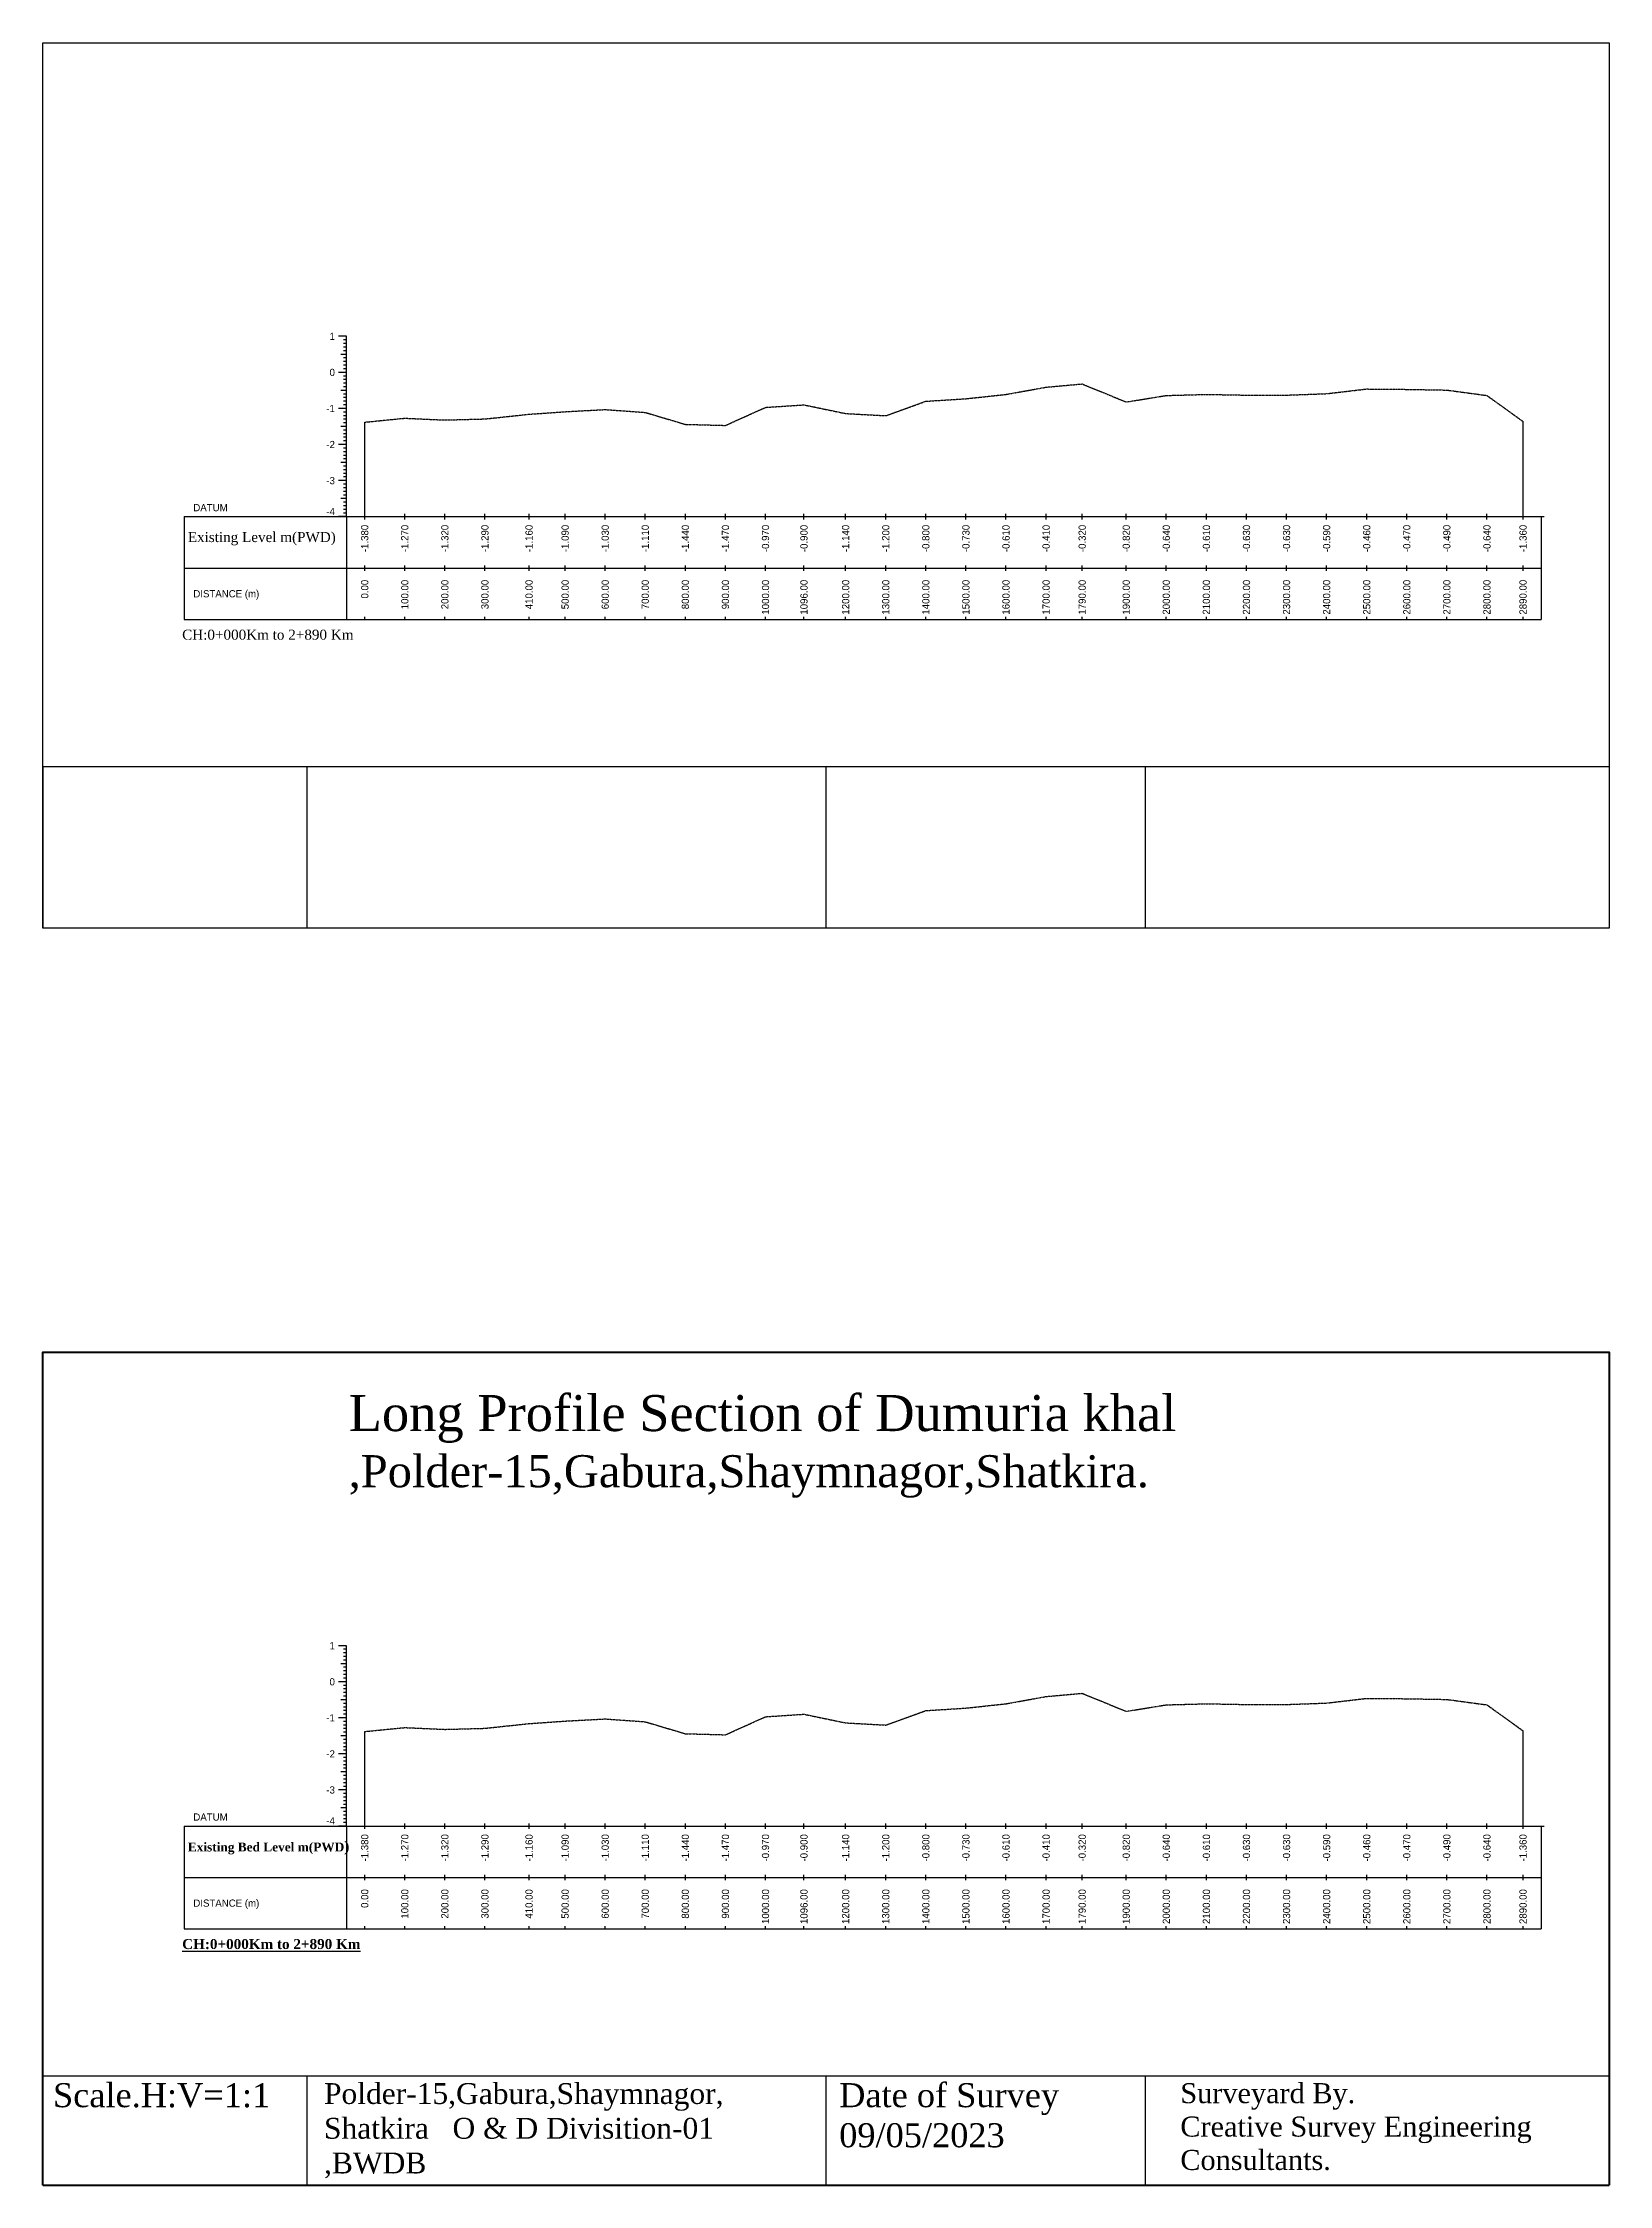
# Model space of a CAD drawing. Header units: inches. Extents: x -3386 to 522, y -628 to 4718.
import ezdxf
from ezdxf.enums import TextEntityAlignment as Align

# ---------------------------------------------------------------- set-up
doc = ezdxf.new("R2010")
doc.units = ezdxf.units.IN
doc.header["$MEASUREMENT"] = 0
doc.linetypes.add('HIDDEN', pattern=[0.375, 0.25, -0.125])
doc.layers.add('CS_Drawing', color=7, linetype='Continuous')
doc.layers.add('GL', color=3, linetype='HIDDEN')
doc.styles.add('romans', font='romans.shx')

msp = doc.modelspace()

# ---------------------------------------------------------------- linework, layer by layer
msp.add_lwpolyline([(-3386.1, 4717.7), (521.8, 4717.7), (521.8, 2508.7), (-3386.1, 2508.7)], close=True)
for points in [[(-3386.1, 2911.8), (521.8, 2911.8)], [(-3386.1, 2911.8), (-3386.1, 2508.7)], [(-2727.2, 2911.8), (-2727.2, 2508.7)], [(-1432.2, 2911.8), (-1432.2, 2508.7)], [(-635.9, 2911.8), (-635.9, 2508.7)], [(-3386.1, -355.6), (521.8, -355.6)], [(-3386.1, -355.6), (-3386.1, -628.3)], [(-2727.2, -355.6), (-2727.2, -628.3)], [(-1432.2, -355.6), (-1432.2, -628.3)], [(-635.9, -355.6), (-635.9, -628.3)]]:
    msp.add_lwpolyline(points)
at = {"color": 4, "lineweight": 50}
for points in [[(-3386.1, -628.3), (-3386.1, 1450.3), (521.8, 1450.3), (521.8, -628.3)], [(-3386.1, -628.3), (521.8, -628.3)]]:
    msp.add_lwpolyline(points, dxfattribs=at)
at = {"layer": 'CS_Drawing'}
for p, q in [((-2628.1, 3985.3), (-2648.4, 3985.3)), ((-2628.1, 3985.3), (-2642.3, 3985.3)), ((-2628.1, 3985.3), (-2636.2, 3985.3)), ((-2628.1, 3976.3), (-2636.2, 3976.3)), ((-2628.1, 3967.3), (-2636.2, 3967.3)), ((-2628.1, 3958.3), (-2636.2, 3958.3)), ((-2628.1, 3535.3), (-2628.1, 3985.3)), ((-2628.1, 3940.3), (-2642.3, 3940.3)), ((-2628.1, 3949.3), (-2636.2, 3949.3)), ((-2628.1, 3940.3), (-2636.2, 3940.3)), ((-2628.1, 3931.3), (-2636.2, 3931.3)), ((-2628.1, 3922.3), (-2636.2, 3922.3)), ((-2628.1, 3913.3), (-2636.2, 3913.3)), ((-2628.1, 3904.3), (-2636.2, 3904.3)), ((-2628.1, 3895.3), (-2648.4, 3895.3)), ((-2628.1, 3895.3), (-2642.3, 3895.3)), ((-2628.1, 3850.3), (-2642.3, 3850.3)), ((-2628.1, 3895.3), (-2636.2, 3895.3)), ((-2628.1, 3886.3), (-2636.2, 3886.3)), ((-2628.1, 3877.3), (-2636.2, 3877.3)), ((-2628.1, 3868.3), (-2636.2, 3868.3)), ((-2628.1, 3859.3), (-2636.2, 3859.3)), ((-2628.1, 3850.3), (-2636.2, 3850.3)), ((-2628.1, 3805.3), (-2648.4, 3805.3)), ((-2628.1, 3805.3), (-2642.3, 3805.3)), ((-2628.1, 3841.3), (-2636.2, 3841.3)), ((-2628.1, 3832.3), (-2636.2, 3832.3)), ((-2628.1, 3823.3), (-2636.2, 3823.3)), ((-2628.1, 3814.3), (-2636.2, 3814.3)), ((-2628.1, 3805.3), (-2636.2, 3805.3)), ((-2628.1, 3796.3), (-2636.2, 3796.3)), ((-2628.1, 3760.3), (-2642.3, 3760.3)), ((-2628.1, 3787.3), (-2636.2, 3787.3)), ((-2628.1, 3778.3), (-2636.2, 3778.3)), ((-2628.1, 3769.3), (-2636.2, 3769.3)), ((-2628.1, 3760.3), (-2636.2, 3760.3)), ((-2628.1, 3751.3), (-2636.2, 3751.3)), ((-2628.1, 3742.3), (-2636.2, 3742.3)), ((-2583.1, 3535.3), (-2583.1, 3771.1)), ((306.9, 3535.3), (306.9, 3772.9)), ((-2628.1, 3715.3), (-2648.4, 3715.3)), ((-2628.1, 3715.3), (-2642.3, 3715.3)), ((-2628.1, 3733.3), (-2636.2, 3733.3)), ((-2628.1, 3724.3), (-2636.2, 3724.3)), ((-2628.1, 3715.3), (-2636.2, 3715.3)), ((-2628.1, 3706.3), (-2636.2, 3706.3)), ((-2628.1, 3697.3), (-2636.2, 3697.3)), ((-2628.1, 3670.3), (-2642.3, 3670.3)), ((-2628.1, 3688.3), (-2636.2, 3688.3)), ((-2628.1, 3679.3), (-2636.2, 3679.3)), ((-2628.1, 3670.3), (-2636.2, 3670.3)), ((-2628.1, 3661.3), (-2636.2, 3661.3)), ((-2628.1, 3652.3), (-2636.2, 3652.3)), ((-2628.1, 3643.3), (-2636.2, 3643.3)), ((-2628.1, 3625.3), (-2648.4, 3625.3)), ((-2628.1, 3625.3), (-2642.3, 3625.3)), ((-2628.1, 3634.3), (-2636.2, 3634.3)), ((-2628.1, 3625.3), (-2636.2, 3625.3)), ((-2628.1, 3616.3), (-2636.2, 3616.3)), ((-2628.1, 3607.3), (-2636.2, 3607.3)), ((-2628.1, 3598.3), (-2636.2, 3598.3)), ((-2628.1, 3589.3), (-2636.2, 3589.3)), ((-3033.1, 3535.3), (-2628.1, 3535.3)), ((-3033.1, 3535.3), (-3033.1, 3278.8)), ((-2628.1, 3535.3), (-2648.4, 3535.3)), ((-2628.1, 3580.3), (-2642.3, 3580.3)), ((-2628.1, 3535.3), (-2642.3, 3535.3)), ((-2628.1, 3580.3), (-2636.2, 3580.3)), ((-2628.1, 3571.3), (-2636.2, 3571.3)), ((-2628.1, 3562.3), (-2636.2, 3562.3)), ((-2628.1, 3553.3), (-2636.2, 3553.3)), ((-2628.1, 3544.3), (-2636.2, 3544.3)), ((-2628.1, 3535.3), (-2636.2, 3535.3)), ((-2628.1, 3535.3), (351.9, 3535.3)), ((-2628.1, 3535.3), (-2628.1, 3278.8)), ((-2583.1, 3528.5), (-2583.1, 3542)), ((-2483.1, 3528.5), (-2483.1, 3542)), ((-2383.1, 3528.5), (-2383.1, 3542)), ((-2283.1, 3528.5), (-2283.1, 3542)), ((-2173.1, 3528.5), (-2173.1, 3542)), ((-2083.1, 3528.5), (-2083.1, 3542)), ((-1983.1, 3528.5), (-1983.1, 3542)), ((-1883.1, 3528.5), (-1883.1, 3542)), ((-1783.1, 3528.5), (-1783.1, 3542)), ((-1683.1, 3528.5), (-1683.1, 3542)), ((-1583.1, 3528.5), (-1583.1, 3542)), ((-1487.1, 3528.5), (-1487.1, 3542)), ((-1383.1, 3528.5), (-1383.1, 3542)), ((-1283.1, 3528.5), (-1283.1, 3542)), ((-1183.1, 3528.5), (-1183.1, 3542)), ((-1083.1, 3528.5), (-1083.1, 3542)), ((-983.1, 3528.5), (-983.1, 3542)), ((-883.1, 3528.5), (-883.1, 3542)), ((-793.1, 3528.5), (-793.1, 3542)), ((-683.1, 3528.5), (-683.1, 3542)), ((-583.1, 3528.5), (-583.1, 3542)), ((-483.1, 3528.5), (-483.1, 3542)), ((-383.1, 3528.5), (-383.1, 3542)), ((-283.1, 3528.5), (-283.1, 3542)), ((-183.1, 3528.5), (-183.1, 3542)), ((-83.1, 3528.5), (-83.1, 3542)), ((16.9, 3528.5), (16.9, 3542)), ((116.9, 3528.5), (116.9, 3542)), ((216.9, 3528.5), (216.9, 3542)), ((306.9, 3528.5), (306.9, 3542)), ((351.9, 3535.3), (360, 3535.3)), ((351.9, 3535.3), (351.9, 3278.8)), ((-3033.1, 3407), (-2628.1, 3407)), ((-2628.1, 3407), (351.9, 3407)), ((-2628.1, 3407), (351.9, 3407)), ((-2583.1, 3400.3), (-2583.1, 3413.8)), ((-2483.1, 3400.3), (-2483.1, 3413.8)), ((-2383.1, 3400.3), (-2383.1, 3413.8)), ((-2283.1, 3400.3), (-2283.1, 3413.8)), ((-2173.1, 3400.3), (-2173.1, 3413.8)), ((-2083.1, 3400.3), (-2083.1, 3413.8)), ((-1983.1, 3400.3), (-1983.1, 3413.8)), ((-1883.1, 3400.3), (-1883.1, 3413.8)), ((-1783.1, 3400.3), (-1783.1, 3413.8)), ((-1683.1, 3400.3), (-1683.1, 3413.8)), ((-1583.1, 3400.3), (-1583.1, 3413.8)), ((-1487.1, 3400.3), (-1487.1, 3413.8)), ((-1383.1, 3400.3), (-1383.1, 3413.8)), ((-1283.1, 3400.3), (-1283.1, 3413.8)), ((-1183.1, 3400.3), (-1183.1, 3413.8)), ((-1083.1, 3400.3), (-1083.1, 3413.8)), ((-983.1, 3400.3), (-983.1, 3413.8)), ((-883.1, 3400.3), (-883.1, 3413.8)), ((-793.1, 3400.3), (-793.1, 3413.8)), ((-683.1, 3400.3), (-683.1, 3413.8)), ((-583.1, 3400.3), (-583.1, 3413.8)), ((-483.1, 3400.3), (-483.1, 3413.8)), ((-383.1, 3400.3), (-383.1, 3413.8)), ((-283.1, 3400.3), (-283.1, 3413.8)), ((-183.1, 3400.3), (-183.1, 3413.8)), ((-83.1, 3400.3), (-83.1, 3413.8)), ((16.9, 3400.3), (16.9, 3413.8)), ((116.9, 3400.3), (116.9, 3413.8)), ((216.9, 3400.3), (216.9, 3413.8)), ((306.9, 3400.3), (306.9, 3413.8)), ((-3033.1, 3278.8), (-2628.1, 3278.8)), ((-2628.1, 3278.8), (351.9, 3278.8)), ((-2583.1, 3278.8), (-2583.1, 3285.5)), ((-2483.1, 3278.8), (-2483.1, 3285.5)), ((-2383.1, 3278.8), (-2383.1, 3285.5)), ((-2283.1, 3278.8), (-2283.1, 3285.5)), ((-2173.1, 3278.8), (-2173.1, 3285.5)), ((-2083.1, 3278.8), (-2083.1, 3285.5)), ((-1983.1, 3278.8), (-1983.1, 3285.5)), ((-1883.1, 3278.8), (-1883.1, 3285.5)), ((-1783.1, 3278.8), (-1783.1, 3285.5)), ((-1683.1, 3278.8), (-1683.1, 3285.5)), ((-1583.1, 3278.8), (-1583.1, 3285.5)), ((-1487.1, 3278.8), (-1487.1, 3285.5)), ((-1383.1, 3278.8), (-1383.1, 3285.5)), ((-1283.1, 3278.8), (-1283.1, 3285.5)), ((-1183.1, 3278.8), (-1183.1, 3285.5)), ((-1083.1, 3278.8), (-1083.1, 3285.5)), ((-983.1, 3278.8), (-983.1, 3285.5)), ((-883.1, 3278.8), (-883.1, 3285.5)), ((-793.1, 3278.8), (-793.1, 3285.5)), ((-683.1, 3278.8), (-683.1, 3285.5)), ((-583.1, 3278.8), (-583.1, 3285.5)), ((-483.1, 3278.8), (-483.1, 3285.5)), ((-383.1, 3278.8), (-383.1, 3285.5)), ((-283.1, 3278.8), (-283.1, 3285.5)), ((-183.1, 3278.8), (-183.1, 3285.5)), ((-83.1, 3278.8), (-83.1, 3285.5)), ((16.9, 3278.8), (16.9, 3285.5)), ((116.9, 3278.8), (116.9, 3285.5)), ((216.9, 3278.8), (216.9, 3285.5)), ((306.9, 3278.8), (306.9, 3285.5)), ((-2628.1, 717.9), (-2648.4, 717.9)), ((-2628.1, 717.9), (-2642.3, 717.9)), ((-2628.1, 717.9), (-2636.2, 717.9)), ((-2628.1, 708.9), (-2636.2, 708.9)), ((-2628.1, 699.9), (-2636.2, 699.9)), ((-2628.1, 267.9), (-2628.1, 717.9)), ((-2628.1, 672.9), (-2642.3, 672.9)), ((-2628.1, 690.9), (-2636.2, 690.9)), ((-2628.1, 681.9), (-2636.2, 681.9)), ((-2628.1, 672.9), (-2636.2, 672.9)), ((-2628.1, 663.9), (-2636.2, 663.9)), ((-2628.1, 654.9), (-2636.2, 654.9)), ((-2628.1, 645.9), (-2636.2, 645.9)), ((-2628.1, 627.9), (-2648.4, 627.9)), ((-2628.1, 627.9), (-2642.3, 627.9)), ((-2628.1, 636.9), (-2636.2, 636.9)), ((-2628.1, 627.9), (-2636.2, 627.9)), ((-2628.1, 618.9), (-2636.2, 618.9)), ((-2628.1, 609.9), (-2636.2, 609.9)), ((-2628.1, 600.9), (-2636.2, 600.9)), ((-2628.1, 591.9), (-2636.2, 591.9)), ((-2628.1, 537.9), (-2648.4, 537.9)), ((-2628.1, 582.9), (-2642.3, 582.9)), ((-2628.1, 537.9), (-2642.3, 537.9)), ((-2628.1, 582.9), (-2636.2, 582.9)), ((-2628.1, 573.9), (-2636.2, 573.9)), ((-2628.1, 564.9), (-2636.2, 564.9)), ((-2628.1, 555.9), (-2636.2, 555.9)), ((-2628.1, 546.9), (-2636.2, 546.9)), ((-2628.1, 537.9), (-2636.2, 537.9)), ((-2628.1, 492.9), (-2642.3, 492.9)), ((-2628.1, 528.9), (-2636.2, 528.9)), ((-2628.1, 519.9), (-2636.2, 519.9)), ((-2628.1, 510.9), (-2636.2, 510.9)), ((-2628.1, 501.9), (-2636.2, 501.9)), ((-2628.1, 492.9), (-2636.2, 492.9)), ((-2628.1, 483.9), (-2636.2, 483.9)), ((-2583.1, 267.9), (-2583.1, 503.7)), ((306.9, 267.9), (306.9, 505.5)), ((-2628.1, 447.9), (-2648.4, 447.9)), ((-2628.1, 447.9), (-2642.3, 447.9)), ((-2628.1, 474.9), (-2636.2, 474.9)), ((-2628.1, 465.9), (-2636.2, 465.9)), ((-2628.1, 456.9), (-2636.2, 456.9)), ((-2628.1, 447.9), (-2636.2, 447.9)), ((-2628.1, 438.9), (-2636.2, 438.9)), ((-2628.1, 429.9), (-2636.2, 429.9)), ((-2628.1, 402.9), (-2642.3, 402.9)), ((-2628.1, 420.9), (-2636.2, 420.9)), ((-2628.1, 411.9), (-2636.2, 411.9)), ((-2628.1, 402.9), (-2636.2, 402.9)), ((-2628.1, 393.9), (-2636.2, 393.9)), ((-2628.1, 384.9), (-2636.2, 384.9)), ((-2628.1, 375.9), (-2636.2, 375.9)), ((-2628.1, 357.9), (-2648.4, 357.9)), ((-2628.1, 357.9), (-2642.3, 357.9)), ((-2628.1, 366.9), (-2636.2, 366.9)), ((-2628.1, 357.9), (-2636.2, 357.9)), ((-2628.1, 348.9), (-2636.2, 348.9)), ((-2628.1, 339.9), (-2636.2, 339.9)), ((-2628.1, 330.9), (-2636.2, 330.9)), ((-2628.1, 321.9), (-2636.2, 321.9)), ((-3033.1, 267.9), (-2628.1, 267.9)), ((-3033.1, 267.9), (-3033.1, 11.4)), ((-2628.1, 267.9), (-2648.4, 267.9)), ((-2628.1, 312.9), (-2642.3, 312.9)), ((-2628.1, 267.9), (-2642.3, 267.9)), ((-2628.1, 312.9), (-2636.2, 312.9)), ((-2628.1, 303.9), (-2636.2, 303.9)), ((-2628.1, 294.9), (-2636.2, 294.9)), ((-2628.1, 285.9), (-2636.2, 285.9)), ((-2628.1, 276.9), (-2636.2, 276.9)), ((-2628.1, 267.9), (-2636.2, 267.9)), ((-2628.1, 267.9), (351.9, 267.9)), ((-2628.1, 267.9), (-2628.1, 11.4)), ((-2583.1, 261.1), (-2583.1, 274.6)), ((-2483.1, 261.1), (-2483.1, 274.6)), ((-2383.1, 261.1), (-2383.1, 274.6)), ((-2283.1, 261.1), (-2283.1, 274.6)), ((-2173.1, 261.1), (-2173.1, 274.6)), ((-2083.1, 261.1), (-2083.1, 274.6)), ((-1983.1, 261.1), (-1983.1, 274.6)), ((-1883.1, 261.1), (-1883.1, 274.6)), ((-1783.1, 261.1), (-1783.1, 274.6)), ((-1683.1, 261.1), (-1683.1, 274.6)), ((-1583.1, 261.1), (-1583.1, 274.6)), ((-1487.1, 261.1), (-1487.1, 274.6)), ((-1383.1, 261.1), (-1383.1, 274.6)), ((-1283.1, 261.1), (-1283.1, 274.6)), ((-1183.1, 261.1), (-1183.1, 274.6)), ((-1083.1, 261.1), (-1083.1, 274.6)), ((-983.1, 261.1), (-983.1, 274.6)), ((-883.1, 261.1), (-883.1, 274.6)), ((-793.1, 261.1), (-793.1, 274.6)), ((-683.1, 261.1), (-683.1, 274.6)), ((-583.1, 261.1), (-583.1, 274.6)), ((-483.1, 261.1), (-483.1, 274.6)), ((-383.1, 261.1), (-383.1, 274.6)), ((-283.1, 261.1), (-283.1, 274.6)), ((-183.1, 261.1), (-183.1, 274.6)), ((-83.1, 261.1), (-83.1, 274.6)), ((16.9, 261.1), (16.9, 274.6)), ((116.9, 261.1), (116.9, 274.6)), ((216.9, 261.1), (216.9, 274.6)), ((306.9, 261.1), (306.9, 274.6)), ((351.9, 267.9), (360, 267.9)), ((351.9, 267.9), (351.9, 11.4)), ((-3033.1, 139.6), (-2628.1, 139.6)), ((-2628.1, 139.6), (351.9, 139.6)), ((-2628.1, 139.6), (351.9, 139.6)), ((-2583.1, 132.9), (-2583.1, 146.4)), ((-2483.1, 132.9), (-2483.1, 146.4)), ((-2383.1, 132.9), (-2383.1, 146.4)), ((-2283.1, 132.9), (-2283.1, 146.4)), ((-2173.1, 132.9), (-2173.1, 146.4)), ((-2083.1, 132.9), (-2083.1, 146.4)), ((-1983.1, 132.9), (-1983.1, 146.4)), ((-1883.1, 132.9), (-1883.1, 146.4)), ((-1783.1, 132.9), (-1783.1, 146.4)), ((-1683.1, 132.9), (-1683.1, 146.4)), ((-1583.1, 132.9), (-1583.1, 146.4)), ((-1487.1, 132.9), (-1487.1, 146.4)), ((-1383.1, 132.9), (-1383.1, 146.4)), ((-1283.1, 132.9), (-1283.1, 146.4)), ((-1183.1, 132.9), (-1183.1, 146.4)), ((-1083.1, 132.9), (-1083.1, 146.4)), ((-983.1, 132.9), (-983.1, 146.4)), ((-883.1, 132.9), (-883.1, 146.4)), ((-793.1, 132.9), (-793.1, 146.4)), ((-683.1, 132.9), (-683.1, 146.4)), ((-583.1, 132.9), (-583.1, 146.4)), ((-483.1, 132.9), (-483.1, 146.4)), ((-383.1, 132.9), (-383.1, 146.4)), ((-283.1, 132.9), (-283.1, 146.4)), ((-183.1, 132.9), (-183.1, 146.4)), ((-83.1, 132.9), (-83.1, 146.4)), ((16.9, 132.9), (16.9, 146.4)), ((116.9, 132.9), (116.9, 146.4)), ((216.9, 132.9), (216.9, 146.4)), ((306.9, 132.9), (306.9, 146.4)), ((-3033.1, 11.4), (-2628.1, 11.4)), ((-2628.1, 11.4), (351.9, 11.4)), ((-2583.1, 11.4), (-2583.1, 18.1)), ((-2483.1, 11.4), (-2483.1, 18.1)), ((-2383.1, 11.4), (-2383.1, 18.1)), ((-2283.1, 11.4), (-2283.1, 18.1)), ((-2173.1, 11.4), (-2173.1, 18.1)), ((-2083.1, 11.4), (-2083.1, 18.1)), ((-1983.1, 11.4), (-1983.1, 18.1)), ((-1883.1, 11.4), (-1883.1, 18.1)), ((-1783.1, 11.4), (-1783.1, 18.1)), ((-1683.1, 11.4), (-1683.1, 18.1)), ((-1583.1, 11.4), (-1583.1, 18.1)), ((-1487.1, 11.4), (-1487.1, 18.1)), ((-1383.1, 11.4), (-1383.1, 18.1)), ((-1283.1, 11.4), (-1283.1, 18.1)), ((-1183.1, 11.4), (-1183.1, 18.1)), ((-1083.1, 11.4), (-1083.1, 18.1)), ((-983.1, 11.4), (-983.1, 18.1)), ((-883.1, 11.4), (-883.1, 18.1)), ((-793.1, 11.4), (-793.1, 18.1)), ((-683.1, 11.4), (-683.1, 18.1)), ((-583.1, 11.4), (-583.1, 18.1)), ((-483.1, 11.4), (-483.1, 18.1)), ((-383.1, 11.4), (-383.1, 18.1)), ((-283.1, 11.4), (-283.1, 18.1)), ((-183.1, 11.4), (-183.1, 18.1)), ((-83.1, 11.4), (-83.1, 18.1)), ((16.9, 11.4), (16.9, 18.1)), ((116.9, 11.4), (116.9, 18.1)), ((216.9, 11.4), (216.9, 18.1)), ((306.9, 11.4), (306.9, 18.1))]:
    msp.add_line(p, q, dxfattribs=at)
at = {"layer": 'GL', "color": 5}
msp.add_lwpolyline([(-2583.1, 3771.1), (-2483.1, 3781), (-2383.1, 3776.5), (-2283.1, 3779.2), (-2173.1, 3790.9), (-2083.1, 3797.2), (-1983.1, 3802.6), (-1883.1, 3795.4), (-1783.1, 3765.7), (-1683.1, 3763), (-1583.1, 3808), (-1487.1, 3814.3), (-1383.1, 3792.7), (-1283.1, 3787.3), (-1183.1, 3823.3), (-1083.1, 3829.6), (-983.1, 3840.4), (-883.1, 3858.4), (-793.1, 3866.5), (-683.1, 3821.5), (-583.1, 3837.7), (-483.1, 3840.4), (-383.1, 3838.6), (-283.1, 3838.6), (-183.1, 3842.2), (-83.1, 3853.9), (16.9, 3853), (116.9, 3851.2), (216.9, 3837.7), (306.9, 3772.9), (306.9, 3772.9)], dxfattribs=at)
at = {"layer": 'GL', "color": 5, "lineweight": 25}
msp.add_lwpolyline([(-2583.1, 503.7), (-2483.1, 513.6), (-2383.1, 509.1), (-2283.1, 511.8), (-2173.1, 523.5), (-2083.1, 529.8), (-1983.1, 535.2), (-1883.1, 528), (-1783.1, 498.3), (-1683.1, 495.6), (-1583.1, 540.6), (-1487.1, 546.9), (-1383.1, 525.3), (-1283.1, 519.9), (-1183.1, 555.9), (-1083.1, 562.2), (-983.1, 573), (-883.1, 591), (-793.1, 599.1), (-683.1, 554.1), (-583.1, 570.3), (-483.1, 573), (-383.1, 571.2), (-283.1, 571.2), (-183.1, 574.8), (-83.1, 586.5), (16.9, 585.6), (116.9, 583.8), (216.9, 570.3), (306.9, 505.5), (306.9, 505.5)], dxfattribs=at)

# ---------------------------------------------------------------- texts
at = {"attachment_point": 1, "style": 'romans'}
for s, insert, char_height, width in [('{\\fTimes New Roman|b0|i0|c0|p18;Existing Level m(PWD)}', (-3024.4, 3496.9), 25, 520.837), ('{\\fTimes New Roman|b0|i0|c0|p18;CH:0+000Km to 2+890 Km}', (-3038.5, 3253.3), 25, 520.837), ('{\\fTimes New Roman|b0|i0|c0|p18;\\H1.125x;Long Profile Section of Dumuria khal \\H0.8889x;,Polder-15,Gabura,Shaymnagor,Shatkira.}', (-2623.1, 1343.4), 80, 2366.43), ('{\\fTimes New Roman|b1|i0|c0|p18;\\H0.88x;Existing Bed Level m(PWD\\H1.136x;)}', (-3024.4, 229.5), 25, 520.837), ('{\\fTimes New Roman|b1|i0|c0|p18;\\LCH:0+000Km to 2+890 Km}', (-3038.5, -14.1), 25, 520.837), ('{\\fTimes New Roman|b0|i0|c0|p18;Scale.H:V=1:1}', (-3360.7, -373.7), 60, 2366.43), ('{\\fTimes New Roman|b0|i0|c0|p18;Polder-15,Gabura,Shaymnagor,\\PShatkira   O & D Divisition-01                                          \\P,BWDB}', (-2684.6, -373.7), 52, 2366.43), ('{\\fTimes New Roman|b0|i0|c0|p18;Date of Survey\\P09/05/2023}', (-1399.2, -373.7), 60, 2366.43), ('{\\fTimes New Roman|b0|i0|c0|p18;Surveyard By.\\PCreative Survey Engineering\\PConsultants.}', (-548.1, -373.7), 50, 2366.43)]:
    msp.add_mtext(s, dxfattribs=dict(at, insert=insert, char_height=char_height, width=width))
at = {"layer": 'CS_Drawing'}
for s, p in [('1', (-2657.4, 3985.3)), ('0', (-2657.4, 3895.3)), ('-1', (-2657.4, 3805.3)), ('-2', (-2657.4, 3715.3)), ('-3', (-2657.4, 3625.3)), ('1', (-2657.4, 717.9)), ('0', (-2657.4, 627.9)), ('-1', (-2657.4, 537.9)), ('-2', (-2657.4, 447.9)), ('-3', (-2657.4, 357.9))]:
    msp.add_text(s, height=18, dxfattribs=at).set_placement(p, align=Align.MIDDLE_RIGHT)
for s, p in [('DATUM', (-3010.6, 3557.8)), ('DISTANCE (m)', (-3010.6, 3342.9)), ('DATUM', (-3010.6, 290.4)), ('DISTANCE (m)', (-3010.6, 75.5))]:
    msp.add_text(s, height=18, dxfattribs=at).set_placement(p, align=Align.MIDDLE_LEFT)
for p in [(-2657.4, 3539.3), (-2657.4, 271.9)]:
    msp.add_text('-4', height=18, dxfattribs=at).set_placement(p, align=Align.RIGHT)
for s, p in [('-1.380', (-2583.1, 3515)), ('-1.270', (-2483.1, 3515)), ('-1.320', (-2383.1, 3515)), ('-1.290', (-2283.1, 3515)), ('-1.160', (-2173.1, 3515)), ('-1.090', (-2083.1, 3515)), ('-1.030', (-1983.1, 3515)), ('-1.110', (-1883.1, 3515)), ('-1.440', (-1783.1, 3515)), ('-1.470', (-1683.1, 3515)), ('-0.970', (-1583.1, 3515)), ('-0.900', (-1487.1, 3515)), ('-1.140', (-1383.1, 3515)), ('-1.200', (-1283.1, 3515)), ('-0.800', (-1183.1, 3515)), ('-0.730', (-1083.1, 3515)), ('-0.610', (-983.1, 3515)), ('-0.410', (-883.1, 3515)), ('-0.320', (-793.1, 3515)), ('-0.820', (-683.1, 3515)), ('-0.640', (-583.1, 3515)), ('-0.610', (-483.1, 3515)), ('-0.630', (-383.1, 3515)), ('-0.630', (-283.1, 3515)), ('-0.590', (-183.1, 3515)), ('-0.460', (-83.1, 3515)), ('-0.470', (16.9, 3515)), ('-0.490', (116.9, 3515)), ('-0.640', (216.9, 3515)), ('-1.360', (306.9, 3515)), ('0.00', (-2583.1, 3377.8)), ('100.00', (-2483.1, 3377.8)), ('200.00', (-2383.1, 3377.8)), ('300.00', (-2283.1, 3377.8)), ('410.00', (-2173.1, 3377.8)), ('500.00', (-2083.1, 3377.8)), ('600.00', (-1983.1, 3377.8)), ('700.00', (-1883.1, 3377.8)), ('800.00', (-1783.1, 3377.8)), ('900.00', (-1683.1, 3377.8)), ('1000.00', (-1583.1, 3377.8)), ('1096.00', (-1487.1, 3377.8)), ('1200.00', (-1383.1, 3377.8)), ('1300.00', (-1283.1, 3377.8)), ('1400.00', (-1183.1, 3377.8)), ('1500.00', (-1083.1, 3377.8)), ('1600.00', (-983.1, 3377.8)), ('1700.00', (-883.1, 3377.8)), ('1790.00', (-793.1, 3377.8)), ('1900.00', (-683.1, 3377.8)), ('2000.00', (-583.1, 3377.8)), ('2100.00', (-483.1, 3377.8)), ('2200.00', (-383.1, 3377.8)), ('2300.00', (-283.1, 3377.8)), ('2400.00', (-183.1, 3377.8)), ('2500.00', (-83.1, 3377.8)), ('2600.00', (16.9, 3377.8)), ('2700.00', (116.9, 3377.8)), ('2800.00', (216.9, 3377.8)), ('2890.00', (306.9, 3377.8)), ('-1.380', (-2583.1, 247.6)), ('-1.270', (-2483.1, 247.6)), ('-1.320', (-2383.1, 247.6)), ('-1.290', (-2283.1, 247.6)), ('-1.160', (-2173.1, 247.6)), ('-1.090', (-2083.1, 247.6)), ('-1.030', (-1983.1, 247.6)), ('-1.110', (-1883.1, 247.6)), ('-1.440', (-1783.1, 247.6)), ('-1.470', (-1683.1, 247.6)), ('-0.970', (-1583.1, 247.6)), ('-0.900', (-1487.1, 247.6)), ('-1.140', (-1383.1, 247.6)), ('-1.200', (-1283.1, 247.6)), ('-0.800', (-1183.1, 247.6)), ('-0.730', (-1083.1, 247.6)), ('-0.610', (-983.1, 247.6)), ('-0.410', (-883.1, 247.6)), ('-0.320', (-793.1, 247.6)), ('-0.820', (-683.1, 247.6)), ('-0.640', (-583.1, 247.6)), ('-0.610', (-483.1, 247.6)), ('-0.630', (-383.1, 247.6)), ('-0.630', (-283.1, 247.6)), ('-0.590', (-183.1, 247.6)), ('-0.460', (-83.1, 247.6)), ('-0.470', (16.9, 247.6)), ('-0.490', (116.9, 247.6)), ('-0.640', (216.9, 247.6)), ('-1.360', (306.9, 247.6)), ('0.00', (-2583.1, 110.4)), ('100.00', (-2483.1, 110.4)), ('200.00', (-2383.1, 110.4)), ('300.00', (-2283.1, 110.4)), ('410.00', (-2173.1, 110.4)), ('500.00', (-2083.1, 110.4)), ('600.00', (-1983.1, 110.4)), ('700.00', (-1883.1, 110.4)), ('800.00', (-1783.1, 110.4)), ('900.00', (-1683.1, 110.4)), ('1000.00', (-1583.1, 110.4)), ('1096.00', (-1487.1, 110.4)), ('1200.00', (-1383.1, 110.4)), ('1300.00', (-1283.1, 110.4)), ('1400.00', (-1183.1, 110.4)), ('1500.00', (-1083.1, 110.4)), ('1600.00', (-983.1, 110.4)), ('1700.00', (-883.1, 110.4)), ('1790.00', (-793.1, 110.4)), ('1900.00', (-683.1, 110.4)), ('2000.00', (-583.1, 110.4)), ('2100.00', (-483.1, 110.4)), ('2200.00', (-383.1, 110.4)), ('2300.00', (-283.1, 110.4)), ('2400.00', (-183.1, 110.4)), ('2500.00', (-83.1, 110.4)), ('2600.00', (16.9, 110.4)), ('2700.00', (116.9, 110.4)), ('2800.00', (216.9, 110.4)), ('2890.00', (306.9, 110.4))]:
    msp.add_text(s, height=18, rotation=90, dxfattribs=at).set_placement(p, align=Align.MIDDLE_RIGHT)

doc.saveas('drawing.dxf')
